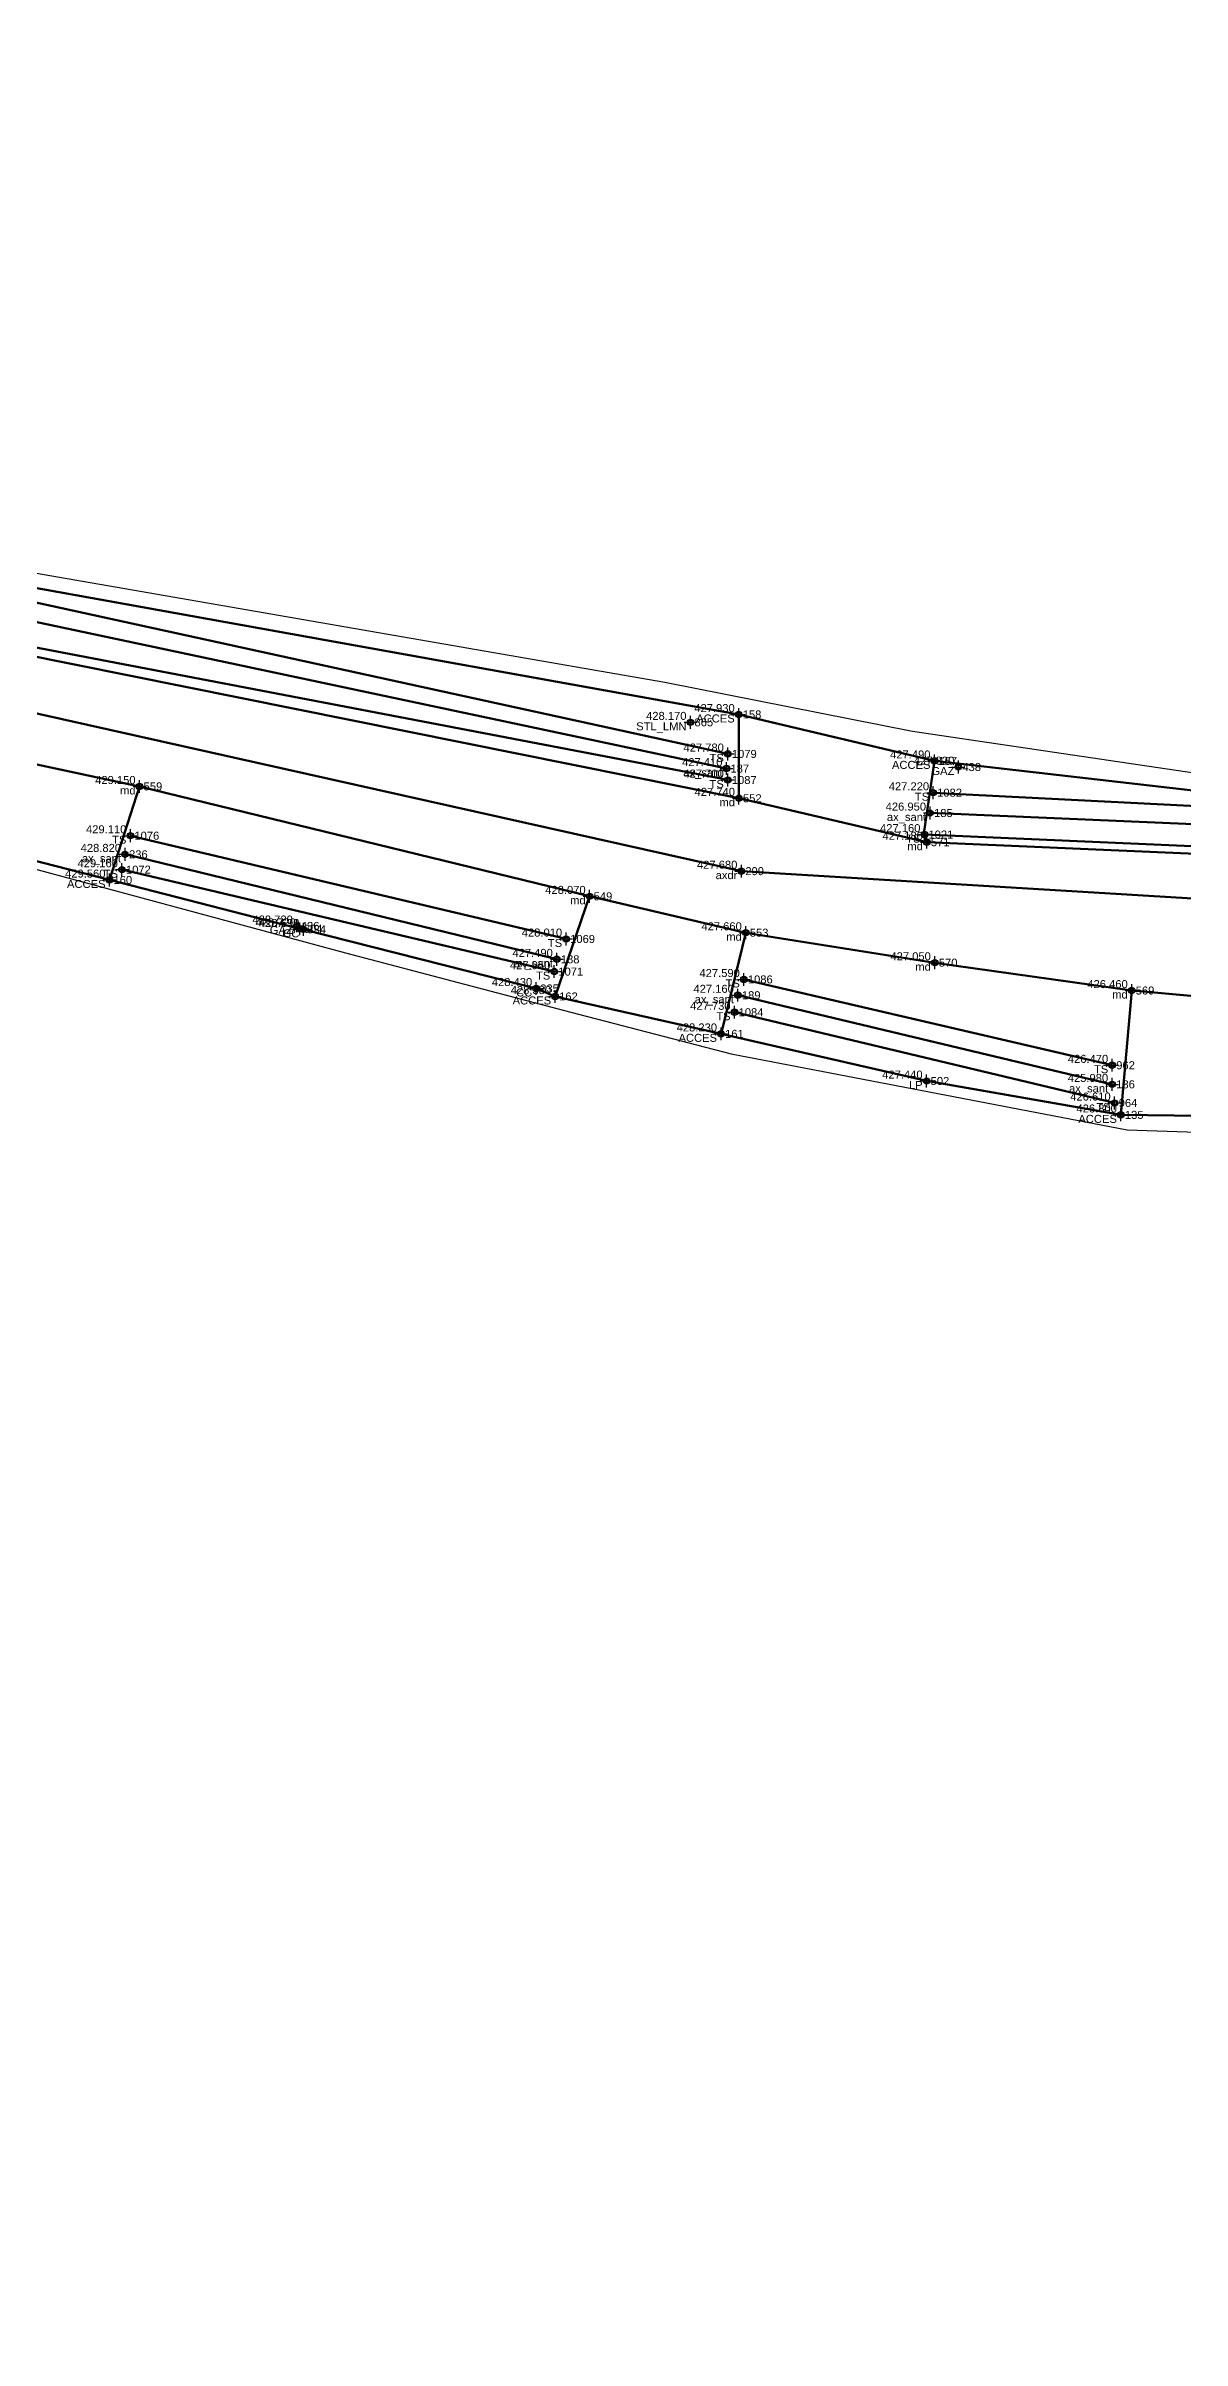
# Model space of a CAD drawing. Extents: x 396921 to 401273, y 555385 to 556691.
# Drawn here: x 397127.6 to 397163.1, y 556612.1 to 556683.8 of the extents above; entities that cross this region are included whole.
import ezdxf
from ezdxf.enums import TextEntityAlignment as Align

# ---------------------------------------------------------------- set-up
doc = ezdxf.new("R2010")
doc.units = 0
doc.header["$PDMODE"] = 34
doc.header["$PDSIZE"] = 0.2
for name, color, linetype in [('Boundary', 30, 'Continuous'), ('TOPO_CERC', 1, 'Continuous'), ('TOPO_CODE', 7, 'Continuous'), ('TOPO_ELEVATION', 7, 'Continuous'), ('TOPO_POINT_ID', 7, 'Continuous'), ('TOPO_POINTS', 7, 'Continuous'), ('TOPO_SYMBOL', 1, 'Continuous')]:
    doc.layers.add(name, color=color, linetype=linetype)
doc.layers.add('RO-LINES-LIN', color=7, linetype='Continuous', lineweight=25)
doc.styles.get("Standard").update_dxf_attribs({"font": 'arial.ttf'})

# ---------------------------------------------------------------- blocks, each defined once
blk = doc.blocks.new('PUNCTOPO')
at = {"layer": 'TOPO_CERC'}
blk.add_circle((0, 0), 0.25, dxfattribs=at)
at = {"layer": 'TOPO_SYMBOL'}
blk.add_point((0, 0), dxfattribs=at)

msp = doc.modelspace()

# ---------------------------------------------------------------- linework, layer by layer
at = {"layer": 'Boundary'}
for points in [[(397390.399, 556632.578), (397356.519, 556643.552), (397324.524, 556655.064), (397305.356, 556659.811), (397263.768, 556669.917), (397237.952, 556675.441), (397232.415, 556676.579), (397228.374, 556671.221), (397225.482, 556672.412), (397208.629, 556666.324), (397187.514, 556659.938), (397167.587, 556660.448), (397154.639, 556662.361), (397146.898, 556663.891), (397123.352, 556667.975), (397116.249, 556669.421), (397110.095, 556670.414), (397098.96, 556673.16), (397088.794, 556674.922), (397085.063, 556676.265)], [(397080.832, 556667.663), (397091.479, 556665.646), (397097.806, 556664.354), (397105.684, 556662.23), (397116.771, 556659.93), (397125.889, 556658.424), (397136.922, 556655.441), (397143.96, 556653.593), (397148.975, 556652.289), (397161.339, 556649.919), (397165.412, 556649.78), (397187.334, 556650.397), (397193.286, 556650.672), (397208.428, 556652.125), (397214.406, 556652.655), (397230.791, 556654.117)]]:
    msp.add_lwpolyline(points, dxfattribs=at)
at = {"layer": 'RO-LINES-LIN', "elevation": 427.93, "flags": 128}
msp.add_lwpolyline([(397149.206, 556662.893), (397149.206, 556662.893)], dxfattribs=at)
at = {"layer": 'RO-LINES-LIN', "lineweight": 50}
for points in [[(397422.389, 556612.098, 403.37), (397362.233, 556633.672, 407.49), (397323.4, 556647.15, 410.92), (397301.82, 556652.167, 412.53), (397288.032, 556655.693, 413.73), (397275.785, 556658.077, 414.92), (397251.177, 556662.586, 417.88), (397244.36, 556663.188, 418.67), (397232.668, 556662.459, 419.94), (397207.011, 556657.761, 422.19), (397187.117, 556655.703, 423.93), (397149.289, 556657.998, 427.68), (397124.293, 556663.588, 429.58), (397086.569, 556671.417, 432.33), (397058.919, 556672.151, 434.85), (397051.505, 556671.579, 435.43), (397026.182, 556669.28, 437.08), (396989.486, 556677.616, 438.9), (396979.834, 556678.246, 439.48), (396949.033, 556683.784, 440.81)], [(397086.365, 556673.234, 432.34), (397093.281, 556672.104, 431.65), (397099.091, 556670.676, 431.27), (397116.32, 556667.023, 430.04), (397121.515, 556665.852, 429.74), (397149.214, 556660.275, 427.74), (397155.085, 556658.902, 427.18), (397187.257, 556657.509, 423.91), (397206.468, 556659.766, 422.19), (397225.345, 556663.419, 420.63), (397232.44, 556664.817, 420), (397238.234, 556666.087, 419.41), (397244.082, 556665.437, 418.76), (397253.348, 556664.962, 417.67), (397260.555, 556663.39, 416.8), (397271.549, 556661.259, 415.44), (397274.129, 556661.608, 415.08), (397275.161, 556665.656, 415.07)], [(397229.12, 556670.143, 420.8), (397225.975, 556671.344, 421.037), (397218.839, 556668.443, 421.58), (397187.394, 556659.103, 423.97), (397179.948, 556659.403, 424.7), (397169.122, 556659.857, 425.91), (397155.322, 556661.443, 427.49)], [(397232.803, 556660.136, 420), (397226.234, 556658.389, 420.62), (397212.974, 556656.575, 421.68), (397207.175, 556656.004, 422.17), (397193.178, 556654.417, 423.38), (397187.087, 556653.84, 423.94), (397165.416, 556653.916, 426.03), (397161.484, 556654.268, 426.46), (397155.333, 556655.138, 427.05), (397149.428, 556656.075, 427.66), (397144.549, 556657.212, 428.07), (397130.489, 556660.645, 429.15), (397126.26, 556661.548, 429.44), (397113.696, 556664.412, 430.25), (397108.771, 556665.4, 430.64), (397103.953, 556666.674, 430.97), (397086.411, 556669.988, 432.31)], [(397149.206, 556662.893, 427.93), (397125.359, 556667.181, 429.61), (397122.016, 556667.66, 429.79)], [(397155.28, 556660.449, 427.22), (397187.399, 556658.818, 423.86), (397222.702, 556664.338, 420.85), (397238.148, 556668.278, 419.45), (397254.369, 556666.675, 417.62)], [(397121.957, 556667.335, 429.671), (397124.714, 556666.941, 429.51), (397148.867, 556661.66, 427.78)], [(397155.184, 556659.815, 426.95), (397187.37, 556658.437, 423.65), (397222.704, 556663.796, 420.69), (397238.089, 556667.553, 419.24), (397254.162, 556666.087, 417.47)], [(397121.89, 556666.863, 429.491), (397124.478, 556666.373, 429.32), (397148.823, 556661.203, 427.41)], [(397253.957, 556665.579, 417.58), (397238.18, 556666.618, 419.41), (397222.74, 556663.365, 420.8), (397187.232, 556657.74, 423.86), (397155.008, 556659.142, 427.16)], [(397148.866, 556660.846, 427.7), (397124.247, 556665.555, 429.61), (397121.723, 556666.136, 429.759)], [(397149.214, 556660.275, 427.74), (397149.206, 556662.893, 427.93), (397155.322, 556661.443, 427.49), (397154.974, 556659.104, 427.208), (397155.085, 556658.902, 427.18)], [(397130.489, 556660.645, 429.15), (397129.55, 556657.722, 429.56), (397125.358, 556658.799, 429.64), (397126.26, 556661.548, 429.44)], [(397130.203, 556659.106, 429.11), (397143.815, 556655.879, 428.01)], [(397130.035, 556658.524, 428.82), (397143.524, 556655.244, 427.49)], [(397143.471, 556654.082, 428.38), (397142.88, 556654.332, 428.43), (397135.605, 556656.179, 428.69), (397135.496, 556656.196, 428.72), (397129.55, 556657.722, 429.56)], [(397143.446, 556654.859, 427.95), (397129.938, 556658.044, 429.16)], [(397149.428, 556656.075, 427.66), (397148.654, 556652.914, 428.23), (397143.471, 556654.082, 428.38), (397144.549, 556657.212, 428.07)], [(397149.18, 556654.121, 427.16), (397160.873, 556651.336, 425.98)], [(397149.367, 556654.614, 427.59), (397160.875, 556651.933, 426.47)], [(397165.416, 556653.916, 426.03), (397165.32, 556650.33, 426.67), (397161.145, 556650.382, 426.8), (397161.484, 556654.268, 426.46)], [(397160.951, 556650.754, 426.61), (397149.077, 556653.59, 427.73)], [(397161.145, 556650.382, 426.8), (397155.076, 556651.441, 427.44), (397148.654, 556652.914, 428.23)]]:
    msp.add_polyline3d(points, dxfattribs=at)

# ---------------------------------------------------------------- block references
at = {"layer": 'TOPO_POINTS'}
ref = msp.add_blockref('PUNCTOPO', (397147.7, 556662.649, 428.17), dxfattribs=dict(at, xscale=0.25, yscale=0.25, zscale=0.25))
ref.add_attrib('POINT', '865', dxfattribs={"layer": 'TOPO_POINT_ID', "height": 0.25}).set_placement((397147.825, 556662.649, 428.17), align=Align.MIDDLE_LEFT)
ref.add_attrib('ELEVATION', '428.170', dxfattribs={"layer": 'TOPO_ELEVATION', "height": 0.25}).set_placement((397147.575, 556662.649, 428.17), align=Align.BOTTOM_RIGHT)
ref.add_attrib('CODE', 'STL_LMN', dxfattribs={"layer": 'TOPO_CODE', "height": 0.25}).set_placement((397147.575, 556662.649, 428.17), align=Align.TOP_RIGHT)
ref = msp.add_blockref('PUNCTOPO', (397149.206, 556662.893, 427.93), dxfattribs=dict(at, xscale=0.25, yscale=0.25, zscale=0.25))
ref.add_attrib('POINT', '158', dxfattribs={"layer": 'TOPO_POINT_ID', "height": 0.25}).set_placement((397149.331, 556662.893, 427.93), align=Align.MIDDLE_LEFT)
ref.add_attrib('ELEVATION', '427.930', dxfattribs={"layer": 'TOPO_ELEVATION', "height": 0.25}).set_placement((397149.081, 556662.893, 427.93), align=Align.BOTTOM_RIGHT)
ref.add_attrib('CODE', 'ACCES', dxfattribs={"layer": 'TOPO_CODE', "height": 0.25}).set_placement((397149.081, 556662.893, 427.93), align=Align.TOP_RIGHT)
ref = msp.add_blockref('PUNCTOPO', (397148.867, 556661.66, 427.78), dxfattribs=dict(at, xscale=0.25, yscale=0.25, zscale=0.25))
ref.add_attrib('POINT', '1079', dxfattribs={"layer": 'TOPO_POINT_ID', "height": 0.25}).set_placement((397148.992, 556661.66, 427.78), align=Align.MIDDLE_LEFT)
ref.add_attrib('ELEVATION', '427.780', dxfattribs={"layer": 'TOPO_ELEVATION', "height": 0.25}).set_placement((397148.742, 556661.66, 427.78), align=Align.BOTTOM_RIGHT)
ref.add_attrib('CODE', 'TS', dxfattribs={"layer": 'TOPO_CODE', "height": 0.25}).set_placement((397148.742, 556661.66, 427.78), align=Align.TOP_RIGHT)
ref = msp.add_blockref('PUNCTOPO', (397148.823, 556661.203, 427.41), dxfattribs=dict(at, xscale=0.25, yscale=0.25, zscale=0.25))
ref.add_attrib('POINT', '187', dxfattribs={"layer": 'TOPO_POINT_ID', "height": 0.25}).set_placement((397148.948, 556661.203, 427.41), align=Align.MIDDLE_LEFT)
ref.add_attrib('ELEVATION', '427.410', dxfattribs={"layer": 'TOPO_ELEVATION', "height": 0.25}).set_placement((397148.698, 556661.203, 427.41), align=Align.BOTTOM_RIGHT)
ref.add_attrib('CODE', 'ax_sant', dxfattribs={"layer": 'TOPO_CODE', "height": 0.25}).set_placement((397148.698, 556661.203, 427.41), align=Align.TOP_RIGHT)
ref = msp.add_blockref('PUNCTOPO', (397148.866, 556660.846, 427.7), dxfattribs=dict(at, xscale=0.25, yscale=0.25, zscale=0.25))
ref.add_attrib('POINT', '1087', dxfattribs={"layer": 'TOPO_POINT_ID', "height": 0.25}).set_placement((397148.991, 556660.846, 427.7), align=Align.MIDDLE_LEFT)
ref.add_attrib('ELEVATION', '427.700', dxfattribs={"layer": 'TOPO_ELEVATION', "height": 0.25}).set_placement((397148.741, 556660.846, 427.7), align=Align.BOTTOM_RIGHT)
ref.add_attrib('CODE', 'TS', dxfattribs={"layer": 'TOPO_CODE', "height": 0.25}).set_placement((397148.741, 556660.846, 427.7), align=Align.TOP_RIGHT)
ref = msp.add_blockref('PUNCTOPO', (397155.322, 556661.443, 427.49), dxfattribs=dict(at, xscale=0.25, yscale=0.25, zscale=0.25))
ref.add_attrib('POINT', '157', dxfattribs={"layer": 'TOPO_POINT_ID', "height": 0.25}).set_placement((397155.447, 556661.443, 427.49), align=Align.MIDDLE_LEFT)
ref.add_attrib('ELEVATION', '427.490', dxfattribs={"layer": 'TOPO_ELEVATION', "height": 0.25}).set_placement((397155.197, 556661.443, 427.49), align=Align.BOTTOM_RIGHT)
ref.add_attrib('CODE', 'ACCES', dxfattribs={"layer": 'TOPO_CODE', "height": 0.25}).set_placement((397155.197, 556661.443, 427.49), align=Align.TOP_RIGHT)
ref = msp.add_blockref('PUNCTOPO', (397156.068, 556661.251, 427.32), dxfattribs=dict(at, xscale=0.25, yscale=0.25, zscale=0.25))
ref.add_attrib('POINT', '438', dxfattribs={"layer": 'TOPO_POINT_ID', "height": 0.25}).set_placement((397156.193, 556661.251, 427.32), align=Align.MIDDLE_LEFT)
ref.add_attrib('ELEVATION', '427.320', dxfattribs={"layer": 'TOPO_ELEVATION', "height": 0.25}).set_placement((397155.943, 556661.251, 427.32), align=Align.BOTTOM_RIGHT)
ref.add_attrib('CODE', 'GAZ', dxfattribs={"layer": 'TOPO_CODE', "height": 0.25}).set_placement((397155.943, 556661.251, 427.32), align=Align.TOP_RIGHT)
ref = msp.add_blockref('PUNCTOPO', (397130.489, 556660.645, 429.15), dxfattribs=dict(at, xscale=0.25, yscale=0.25, zscale=0.25))
ref.add_attrib('POINT', '559', dxfattribs={"layer": 'TOPO_POINT_ID', "height": 0.25}).set_placement((397130.614, 556660.645, 429.15), align=Align.MIDDLE_LEFT)
ref.add_attrib('ELEVATION', '429.150', dxfattribs={"layer": 'TOPO_ELEVATION', "height": 0.25}).set_placement((397130.364, 556660.645, 429.15), align=Align.BOTTOM_RIGHT)
ref.add_attrib('CODE', 'md', dxfattribs={"layer": 'TOPO_CODE', "height": 0.25}).set_placement((397130.364, 556660.645, 429.15), align=Align.TOP_RIGHT)
ref = msp.add_blockref('PUNCTOPO', (397149.214, 556660.275, 427.74), dxfattribs=dict(at, xscale=0.25, yscale=0.25, zscale=0.25))
ref.add_attrib('POINT', '552', dxfattribs={"layer": 'TOPO_POINT_ID', "height": 0.25}).set_placement((397149.339, 556660.275, 427.74), align=Align.MIDDLE_LEFT)
ref.add_attrib('ELEVATION', '427.740', dxfattribs={"layer": 'TOPO_ELEVATION', "height": 0.25}).set_placement((397149.089, 556660.275, 427.74), align=Align.BOTTOM_RIGHT)
ref.add_attrib('CODE', 'md', dxfattribs={"layer": 'TOPO_CODE', "height": 0.25}).set_placement((397149.089, 556660.275, 427.74), align=Align.TOP_RIGHT)
ref = msp.add_blockref('PUNCTOPO', (397155.28, 556660.449, 427.22), dxfattribs=dict(at, xscale=0.25, yscale=0.25, zscale=0.25))
ref.add_attrib('POINT', '1082', dxfattribs={"layer": 'TOPO_POINT_ID', "height": 0.25}).set_placement((397155.405, 556660.449, 427.22), align=Align.MIDDLE_LEFT)
ref.add_attrib('ELEVATION', '427.220', dxfattribs={"layer": 'TOPO_ELEVATION', "height": 0.25}).set_placement((397155.155, 556660.449, 427.22), align=Align.BOTTOM_RIGHT)
ref.add_attrib('CODE', 'TS', dxfattribs={"layer": 'TOPO_CODE', "height": 0.25}).set_placement((397155.155, 556660.449, 427.22), align=Align.TOP_RIGHT)
ref = msp.add_blockref('PUNCTOPO', (397155.184, 556659.815, 426.95), dxfattribs=dict(at, xscale=0.25, yscale=0.25, zscale=0.25))
ref.add_attrib('POINT', '185', dxfattribs={"layer": 'TOPO_POINT_ID', "height": 0.25}).set_placement((397155.309, 556659.815, 426.95), align=Align.MIDDLE_LEFT)
ref.add_attrib('ELEVATION', '426.950', dxfattribs={"layer": 'TOPO_ELEVATION', "height": 0.25}).set_placement((397155.059, 556659.815, 426.95), align=Align.BOTTOM_RIGHT)
ref.add_attrib('CODE', 'ax_sant', dxfattribs={"layer": 'TOPO_CODE', "height": 0.25}).set_placement((397155.059, 556659.815, 426.95), align=Align.TOP_RIGHT)
ref = msp.add_blockref('PUNCTOPO', (397130.203, 556659.106, 429.11), dxfattribs=dict(at, xscale=0.25, yscale=0.25, zscale=0.25))
ref.add_attrib('POINT', '1076', dxfattribs={"layer": 'TOPO_POINT_ID', "height": 0.25}).set_placement((397130.328, 556659.106, 429.11), align=Align.MIDDLE_LEFT)
ref.add_attrib('ELEVATION', '429.110', dxfattribs={"layer": 'TOPO_ELEVATION', "height": 0.25}).set_placement((397130.078, 556659.106, 429.11), align=Align.BOTTOM_RIGHT)
ref.add_attrib('CODE', 'TS', dxfattribs={"layer": 'TOPO_CODE', "height": 0.25}).set_placement((397130.078, 556659.106, 429.11), align=Align.TOP_RIGHT)
ref = msp.add_blockref('PUNCTOPO', (397155.008, 556659.142, 427.16), dxfattribs=dict(at, xscale=0.25, yscale=0.25, zscale=0.25))
ref.add_attrib('POINT', '1021', dxfattribs={"layer": 'TOPO_POINT_ID', "height": 0.25}).set_placement((397155.133, 556659.142, 427.16), align=Align.MIDDLE_LEFT)
ref.add_attrib('ELEVATION', '427.160', dxfattribs={"layer": 'TOPO_ELEVATION', "height": 0.25}).set_placement((397154.883, 556659.142, 427.16), align=Align.BOTTOM_RIGHT)
ref.add_attrib('CODE', 'TS', dxfattribs={"layer": 'TOPO_CODE', "height": 0.25}).set_placement((397154.883, 556659.142, 427.16), align=Align.TOP_RIGHT)
ref = msp.add_blockref('PUNCTOPO', (397155.085, 556658.902, 427.18), dxfattribs=dict(at, xscale=0.25, yscale=0.25, zscale=0.25))
ref.add_attrib('POINT', '571', dxfattribs={"layer": 'TOPO_POINT_ID', "height": 0.25}).set_placement((397155.21, 556658.902, 427.18), align=Align.MIDDLE_LEFT)
ref.add_attrib('ELEVATION', '427.180', dxfattribs={"layer": 'TOPO_ELEVATION', "height": 0.25}).set_placement((397154.96, 556658.902, 427.18), align=Align.BOTTOM_RIGHT)
ref.add_attrib('CODE', 'md', dxfattribs={"layer": 'TOPO_CODE', "height": 0.25}).set_placement((397154.96, 556658.902, 427.18), align=Align.TOP_RIGHT)
ref = msp.add_blockref('PUNCTOPO', (397129.938, 556658.044, 429.16), dxfattribs=dict(at, xscale=0.25, yscale=0.25, zscale=0.25))
ref.add_attrib('POINT', '1072', dxfattribs={"layer": 'TOPO_POINT_ID', "height": 0.25}).set_placement((397130.063, 556658.044, 429.16), align=Align.MIDDLE_LEFT)
ref.add_attrib('ELEVATION', '429.160', dxfattribs={"layer": 'TOPO_ELEVATION', "height": 0.25}).set_placement((397129.813, 556658.044, 429.16), align=Align.BOTTOM_RIGHT)
ref.add_attrib('CODE', 'TS', dxfattribs={"layer": 'TOPO_CODE', "height": 0.25}).set_placement((397129.813, 556658.044, 429.16), align=Align.TOP_RIGHT)
ref = msp.add_blockref('PUNCTOPO', (397130.035, 556658.524, 428.82), dxfattribs=dict(at, xscale=0.25, yscale=0.25, zscale=0.25))
ref.add_attrib('POINT', '236', dxfattribs={"layer": 'TOPO_POINT_ID', "height": 0.25}).set_placement((397130.16, 556658.524, 428.82), align=Align.MIDDLE_LEFT)
ref.add_attrib('ELEVATION', '428.820', dxfattribs={"layer": 'TOPO_ELEVATION', "height": 0.25}).set_placement((397129.91, 556658.524, 428.82), align=Align.BOTTOM_RIGHT)
ref.add_attrib('CODE', 'ax_sant', dxfattribs={"layer": 'TOPO_CODE', "height": 0.25}).set_placement((397129.91, 556658.524, 428.82), align=Align.TOP_RIGHT)
ref = msp.add_blockref('PUNCTOPO', (397149.289, 556657.998, 427.68), dxfattribs=dict(at, xscale=0.25, yscale=0.25, zscale=0.25))
ref.add_attrib('POINT', '299', dxfattribs={"layer": 'TOPO_POINT_ID', "height": 0.25}).set_placement((397149.414, 556657.998, 427.68), align=Align.MIDDLE_LEFT)
ref.add_attrib('ELEVATION', '427.680', dxfattribs={"layer": 'TOPO_ELEVATION', "height": 0.25}).set_placement((397149.164, 556657.998, 427.68), align=Align.BOTTOM_RIGHT)
ref.add_attrib('CODE', 'axdr', dxfattribs={"layer": 'TOPO_CODE', "height": 0.25}).set_placement((397149.164, 556657.998, 427.68), align=Align.TOP_RIGHT)
ref = msp.add_blockref('PUNCTOPO', (397129.55, 556657.722, 429.56), dxfattribs=dict(at, xscale=0.25, yscale=0.25, zscale=0.25))
ref.add_attrib('POINT', '160', dxfattribs={"layer": 'TOPO_POINT_ID', "height": 0.25}).set_placement((397129.675, 556657.722, 429.56), align=Align.MIDDLE_LEFT)
ref.add_attrib('ELEVATION', '429.560', dxfattribs={"layer": 'TOPO_ELEVATION', "height": 0.25}).set_placement((397129.425, 556657.722, 429.56), align=Align.BOTTOM_RIGHT)
ref.add_attrib('CODE', 'ACCES', dxfattribs={"layer": 'TOPO_CODE', "height": 0.25}).set_placement((397129.425, 556657.722, 429.56), align=Align.TOP_RIGHT)
ref = msp.add_blockref('PUNCTOPO', (397144.549, 556657.212, 428.07), dxfattribs=dict(at, xscale=0.25, yscale=0.25, zscale=0.25))
ref.add_attrib('POINT', '549', dxfattribs={"layer": 'TOPO_POINT_ID', "height": 0.25}).set_placement((397144.674, 556657.212, 428.07), align=Align.MIDDLE_LEFT)
ref.add_attrib('ELEVATION', '428.070', dxfattribs={"layer": 'TOPO_ELEVATION', "height": 0.25}).set_placement((397144.424, 556657.212, 428.07), align=Align.BOTTOM_RIGHT)
ref.add_attrib('CODE', 'md', dxfattribs={"layer": 'TOPO_CODE', "height": 0.25}).set_placement((397144.424, 556657.212, 428.07), align=Align.TOP_RIGHT)
ref = msp.add_blockref('PUNCTOPO', (397135.401, 556656.286, 428.72), dxfattribs=dict(at, xscale=0.25, yscale=0.25, zscale=0.25))
ref.add_attrib('POINT', '436', dxfattribs={"layer": 'TOPO_POINT_ID', "height": 0.25}).set_placement((397135.526, 556656.286, 428.72), align=Align.MIDDLE_LEFT)
ref.add_attrib('ELEVATION', '428.720', dxfattribs={"layer": 'TOPO_ELEVATION', "height": 0.25}).set_placement((397135.276, 556656.286, 428.72), align=Align.BOTTOM_RIGHT)
ref.add_attrib('CODE', 'GAZ', dxfattribs={"layer": 'TOPO_CODE', "height": 0.25}).set_placement((397135.276, 556656.286, 428.72), align=Align.TOP_RIGHT)
ref = msp.add_blockref('PUNCTOPO', (397135.496, 556656.196, 428.72), dxfattribs=dict(at, xscale=0.25, yscale=0.25, zscale=0.25))
ref.add_attrib('POINT', '504', dxfattribs={"layer": 'TOPO_POINT_ID', "height": 0.25}).set_placement((397135.621, 556656.196, 428.72), align=Align.MIDDLE_LEFT)
ref.add_attrib('ELEVATION', '428.720', dxfattribs={"layer": 'TOPO_ELEVATION', "height": 0.25}).set_placement((397135.371, 556656.196, 428.72), align=Align.BOTTOM_RIGHT)
ref.add_attrib('CODE', 'LP', dxfattribs={"layer": 'TOPO_CODE', "height": 0.25}).set_placement((397135.371, 556656.196, 428.72), align=Align.TOP_RIGHT)
ref = msp.add_blockref('PUNCTOPO', (397135.605, 556656.179, 428.69), dxfattribs=dict(at, xscale=0.25, yscale=0.25, zscale=0.25))
ref.add_attrib('POINT', '334', dxfattribs={"layer": 'TOPO_POINT_ID', "height": 0.25}).set_placement((397135.73, 556656.179, 428.69), align=Align.MIDDLE_LEFT)
ref.add_attrib('ELEVATION', '428.690', dxfattribs={"layer": 'TOPO_ELEVATION', "height": 0.25}).set_placement((397135.48, 556656.179, 428.69), align=Align.BOTTOM_RIGHT)
ref.add_attrib('CODE', 'CC', dxfattribs={"layer": 'TOPO_CODE', "height": 0.25}).set_placement((397135.48, 556656.179, 428.69), align=Align.TOP_RIGHT)
ref = msp.add_blockref('PUNCTOPO', (397143.815, 556655.879, 428.01), dxfattribs=dict(at, xscale=0.25, yscale=0.25, zscale=0.25))
ref.add_attrib('POINT', '1069', dxfattribs={"layer": 'TOPO_POINT_ID', "height": 0.25}).set_placement((397143.94, 556655.879, 428.01), align=Align.MIDDLE_LEFT)
ref.add_attrib('ELEVATION', '428.010', dxfattribs={"layer": 'TOPO_ELEVATION', "height": 0.25}).set_placement((397143.69, 556655.879, 428.01), align=Align.BOTTOM_RIGHT)
ref.add_attrib('CODE', 'TS', dxfattribs={"layer": 'TOPO_CODE', "height": 0.25}).set_placement((397143.69, 556655.879, 428.01), align=Align.TOP_RIGHT)
ref = msp.add_blockref('PUNCTOPO', (397149.428, 556656.075, 427.66), dxfattribs=dict(at, xscale=0.25, yscale=0.25, zscale=0.25))
ref.add_attrib('POINT', '553', dxfattribs={"layer": 'TOPO_POINT_ID', "height": 0.25}).set_placement((397149.553, 556656.075, 427.66), align=Align.MIDDLE_LEFT)
ref.add_attrib('ELEVATION', '427.660', dxfattribs={"layer": 'TOPO_ELEVATION', "height": 0.25}).set_placement((397149.303, 556656.075, 427.66), align=Align.BOTTOM_RIGHT)
ref.add_attrib('CODE', 'md', dxfattribs={"layer": 'TOPO_CODE', "height": 0.25}).set_placement((397149.303, 556656.075, 427.66), align=Align.TOP_RIGHT)
ref = msp.add_blockref('PUNCTOPO', (397143.524, 556655.244, 427.49), dxfattribs=dict(at, xscale=0.25, yscale=0.25, zscale=0.25))
ref.add_attrib('POINT', '188', dxfattribs={"layer": 'TOPO_POINT_ID', "height": 0.25}).set_placement((397143.649, 556655.244, 427.49), align=Align.MIDDLE_LEFT)
ref.add_attrib('ELEVATION', '427.490', dxfattribs={"layer": 'TOPO_ELEVATION', "height": 0.25}).set_placement((397143.399, 556655.244, 427.49), align=Align.BOTTOM_RIGHT)
ref.add_attrib('CODE', 'ax_sant', dxfattribs={"layer": 'TOPO_CODE', "height": 0.25}).set_placement((397143.399, 556655.244, 427.49), align=Align.TOP_RIGHT)
ref = msp.add_blockref('PUNCTOPO', (397155.333, 556655.138, 427.05), dxfattribs=dict(at, xscale=0.25, yscale=0.25, zscale=0.25))
ref.add_attrib('POINT', '570', dxfattribs={"layer": 'TOPO_POINT_ID', "height": 0.25}).set_placement((397155.458, 556655.138, 427.05), align=Align.MIDDLE_LEFT)
ref.add_attrib('ELEVATION', '427.050', dxfattribs={"layer": 'TOPO_ELEVATION', "height": 0.25}).set_placement((397155.208, 556655.138, 427.05), align=Align.BOTTOM_RIGHT)
ref.add_attrib('CODE', 'md', dxfattribs={"layer": 'TOPO_CODE', "height": 0.25}).set_placement((397155.208, 556655.138, 427.05), align=Align.TOP_RIGHT)
ref = msp.add_blockref('PUNCTOPO', (397143.446, 556654.859, 427.95), dxfattribs=dict(at, xscale=0.25, yscale=0.25, zscale=0.25))
ref.add_attrib('POINT', '1071', dxfattribs={"layer": 'TOPO_POINT_ID', "height": 0.25}).set_placement((397143.571, 556654.859, 427.95), align=Align.MIDDLE_LEFT)
ref.add_attrib('ELEVATION', '427.950', dxfattribs={"layer": 'TOPO_ELEVATION', "height": 0.25}).set_placement((397143.321, 556654.859, 427.95), align=Align.BOTTOM_RIGHT)
ref.add_attrib('CODE', 'TS', dxfattribs={"layer": 'TOPO_CODE', "height": 0.25}).set_placement((397143.321, 556654.859, 427.95), align=Align.TOP_RIGHT)
ref = msp.add_blockref('PUNCTOPO', (397149.367, 556654.614, 427.59), dxfattribs=dict(at, xscale=0.25, yscale=0.25, zscale=0.25))
ref.add_attrib('POINT', '1086', dxfattribs={"layer": 'TOPO_POINT_ID', "height": 0.25}).set_placement((397149.492, 556654.614, 427.59), align=Align.MIDDLE_LEFT)
ref.add_attrib('ELEVATION', '427.590', dxfattribs={"layer": 'TOPO_ELEVATION', "height": 0.25}).set_placement((397149.242, 556654.614, 427.59), align=Align.BOTTOM_RIGHT)
ref.add_attrib('CODE', 'TS', dxfattribs={"layer": 'TOPO_CODE', "height": 0.25}).set_placement((397149.242, 556654.614, 427.59), align=Align.TOP_RIGHT)
ref = msp.add_blockref('PUNCTOPO', (397142.88, 556654.332, 428.43), dxfattribs=dict(at, xscale=0.25, yscale=0.25, zscale=0.25))
ref.add_attrib('POINT', '335', dxfattribs={"layer": 'TOPO_POINT_ID', "height": 0.25}).set_placement((397143.005, 556654.332, 428.43), align=Align.MIDDLE_LEFT)
ref.add_attrib('ELEVATION', '428.430', dxfattribs={"layer": 'TOPO_ELEVATION', "height": 0.25}).set_placement((397142.755, 556654.332, 428.43), align=Align.BOTTOM_RIGHT)
ref.add_attrib('CODE', 'CC', dxfattribs={"layer": 'TOPO_CODE', "height": 0.25}).set_placement((397142.755, 556654.332, 428.43), align=Align.TOP_RIGHT)
ref = msp.add_blockref('PUNCTOPO', (397143.471, 556654.082, 428.38), dxfattribs=dict(at, xscale=0.25, yscale=0.25, zscale=0.25))
ref.add_attrib('POINT', '162', dxfattribs={"layer": 'TOPO_POINT_ID', "height": 0.25}).set_placement((397143.596, 556654.082, 428.38), align=Align.MIDDLE_LEFT)
ref.add_attrib('ELEVATION', '428.380', dxfattribs={"layer": 'TOPO_ELEVATION', "height": 0.25}).set_placement((397143.346, 556654.082, 428.38), align=Align.BOTTOM_RIGHT)
ref.add_attrib('CODE', 'ACCES', dxfattribs={"layer": 'TOPO_CODE', "height": 0.25}).set_placement((397143.346, 556654.082, 428.38), align=Align.TOP_RIGHT)
ref = msp.add_blockref('PUNCTOPO', (397149.18, 556654.121, 427.16), dxfattribs=dict(at, xscale=0.25, yscale=0.25, zscale=0.25))
ref.add_attrib('POINT', '189', dxfattribs={"layer": 'TOPO_POINT_ID', "height": 0.25}).set_placement((397149.305, 556654.121, 427.16), align=Align.MIDDLE_LEFT)
ref.add_attrib('ELEVATION', '427.160', dxfattribs={"layer": 'TOPO_ELEVATION', "height": 0.25}).set_placement((397149.055, 556654.121, 427.16), align=Align.BOTTOM_RIGHT)
ref.add_attrib('CODE', 'ax_sant', dxfattribs={"layer": 'TOPO_CODE', "height": 0.25}).set_placement((397149.055, 556654.121, 427.16), align=Align.TOP_RIGHT)
ref = msp.add_blockref('PUNCTOPO', (397161.484, 556654.268, 426.46), dxfattribs=dict(at, xscale=0.25, yscale=0.25, zscale=0.25))
ref.add_attrib('POINT', '569', dxfattribs={"layer": 'TOPO_POINT_ID', "height": 0.25}).set_placement((397161.609, 556654.268, 426.46), align=Align.MIDDLE_LEFT)
ref.add_attrib('ELEVATION', '426.460', dxfattribs={"layer": 'TOPO_ELEVATION', "height": 0.25}).set_placement((397161.359, 556654.268, 426.46), align=Align.BOTTOM_RIGHT)
ref.add_attrib('CODE', 'md', dxfattribs={"layer": 'TOPO_CODE', "height": 0.25}).set_placement((397161.359, 556654.268, 426.46), align=Align.TOP_RIGHT)
ref = msp.add_blockref('PUNCTOPO', (397149.077, 556653.59, 427.73), dxfattribs=dict(at, xscale=0.25, yscale=0.25, zscale=0.25))
ref.add_attrib('POINT', '1084', dxfattribs={"layer": 'TOPO_POINT_ID', "height": 0.25}).set_placement((397149.202, 556653.59, 427.73), align=Align.MIDDLE_LEFT)
ref.add_attrib('ELEVATION', '427.730', dxfattribs={"layer": 'TOPO_ELEVATION', "height": 0.25}).set_placement((397148.952, 556653.59, 427.73), align=Align.BOTTOM_RIGHT)
ref.add_attrib('CODE', 'TS', dxfattribs={"layer": 'TOPO_CODE', "height": 0.25}).set_placement((397148.952, 556653.59, 427.73), align=Align.TOP_RIGHT)
ref = msp.add_blockref('PUNCTOPO', (397148.654, 556652.914, 428.23), dxfattribs=dict(at, xscale=0.25, yscale=0.25, zscale=0.25))
ref.add_attrib('POINT', '161', dxfattribs={"layer": 'TOPO_POINT_ID', "height": 0.25}).set_placement((397148.779, 556652.914, 428.23), align=Align.MIDDLE_LEFT)
ref.add_attrib('ELEVATION', '428.230', dxfattribs={"layer": 'TOPO_ELEVATION', "height": 0.25}).set_placement((397148.529, 556652.914, 428.23), align=Align.BOTTOM_RIGHT)
ref.add_attrib('CODE', 'ACCES', dxfattribs={"layer": 'TOPO_CODE', "height": 0.25}).set_placement((397148.529, 556652.914, 428.23), align=Align.TOP_RIGHT)
ref = msp.add_blockref('PUNCTOPO', (397160.875, 556651.933, 426.47), dxfattribs=dict(at, xscale=0.25, yscale=0.25, zscale=0.25))
ref.add_attrib('POINT', '962', dxfattribs={"layer": 'TOPO_POINT_ID', "height": 0.25}).set_placement((397161, 556651.933, 426.47), align=Align.MIDDLE_LEFT)
ref.add_attrib('ELEVATION', '426.470', dxfattribs={"layer": 'TOPO_ELEVATION', "height": 0.25}).set_placement((397160.75, 556651.933, 426.47), align=Align.BOTTOM_RIGHT)
ref.add_attrib('CODE', 'TS', dxfattribs={"layer": 'TOPO_CODE', "height": 0.25}).set_placement((397160.75, 556651.933, 426.47), align=Align.TOP_RIGHT)
ref = msp.add_blockref('PUNCTOPO', (397155.076, 556651.441, 427.44), dxfattribs=dict(at, xscale=0.25, yscale=0.25, zscale=0.25))
ref.add_attrib('POINT', '502', dxfattribs={"layer": 'TOPO_POINT_ID', "height": 0.25}).set_placement((397155.201, 556651.441, 427.44), align=Align.MIDDLE_LEFT)
ref.add_attrib('ELEVATION', '427.440', dxfattribs={"layer": 'TOPO_ELEVATION', "height": 0.25}).set_placement((397154.951, 556651.441, 427.44), align=Align.BOTTOM_RIGHT)
ref.add_attrib('CODE', 'LP', dxfattribs={"layer": 'TOPO_CODE', "height": 0.25}).set_placement((397154.951, 556651.441, 427.44), align=Align.TOP_RIGHT)
ref = msp.add_blockref('PUNCTOPO', (397160.873, 556651.336, 425.98), dxfattribs=dict(at, xscale=0.25, yscale=0.25, zscale=0.25))
ref.add_attrib('POINT', '186', dxfattribs={"layer": 'TOPO_POINT_ID', "height": 0.25}).set_placement((397160.998, 556651.336, 425.98), align=Align.MIDDLE_LEFT)
ref.add_attrib('ELEVATION', '425.980', dxfattribs={"layer": 'TOPO_ELEVATION', "height": 0.25}).set_placement((397160.748, 556651.336, 425.98), align=Align.BOTTOM_RIGHT)
ref.add_attrib('CODE', 'ax_sant', dxfattribs={"layer": 'TOPO_CODE', "height": 0.25}).set_placement((397160.748, 556651.336, 425.98), align=Align.TOP_RIGHT)
ref = msp.add_blockref('PUNCTOPO', (397160.951, 556650.754, 426.61), dxfattribs=dict(at, xscale=0.25, yscale=0.25, zscale=0.25))
ref.add_attrib('POINT', '964', dxfattribs={"layer": 'TOPO_POINT_ID', "height": 0.25}).set_placement((397161.076, 556650.754, 426.61), align=Align.MIDDLE_LEFT)
ref.add_attrib('ELEVATION', '426.610', dxfattribs={"layer": 'TOPO_ELEVATION', "height": 0.25}).set_placement((397160.826, 556650.754, 426.61), align=Align.BOTTOM_RIGHT)
ref.add_attrib('CODE', 'TS', dxfattribs={"layer": 'TOPO_CODE', "height": 0.25}).set_placement((397160.826, 556650.754, 426.61), align=Align.TOP_RIGHT)
ref = msp.add_blockref('PUNCTOPO', (397161.145, 556650.382, 426.8), dxfattribs=dict(at, xscale=0.25, yscale=0.25, zscale=0.25))
ref.add_attrib('POINT', '135', dxfattribs={"layer": 'TOPO_POINT_ID', "height": 0.25}).set_placement((397161.27, 556650.382, 426.8), align=Align.MIDDLE_LEFT)
ref.add_attrib('ELEVATION', '426.800', dxfattribs={"layer": 'TOPO_ELEVATION', "height": 0.25}).set_placement((397161.02, 556650.382, 426.8), align=Align.BOTTOM_RIGHT)
ref.add_attrib('CODE', 'ACCES', dxfattribs={"layer": 'TOPO_CODE', "height": 0.25}).set_placement((397161.02, 556650.382, 426.8), align=Align.TOP_RIGHT)

doc.saveas('drawing.dxf')
